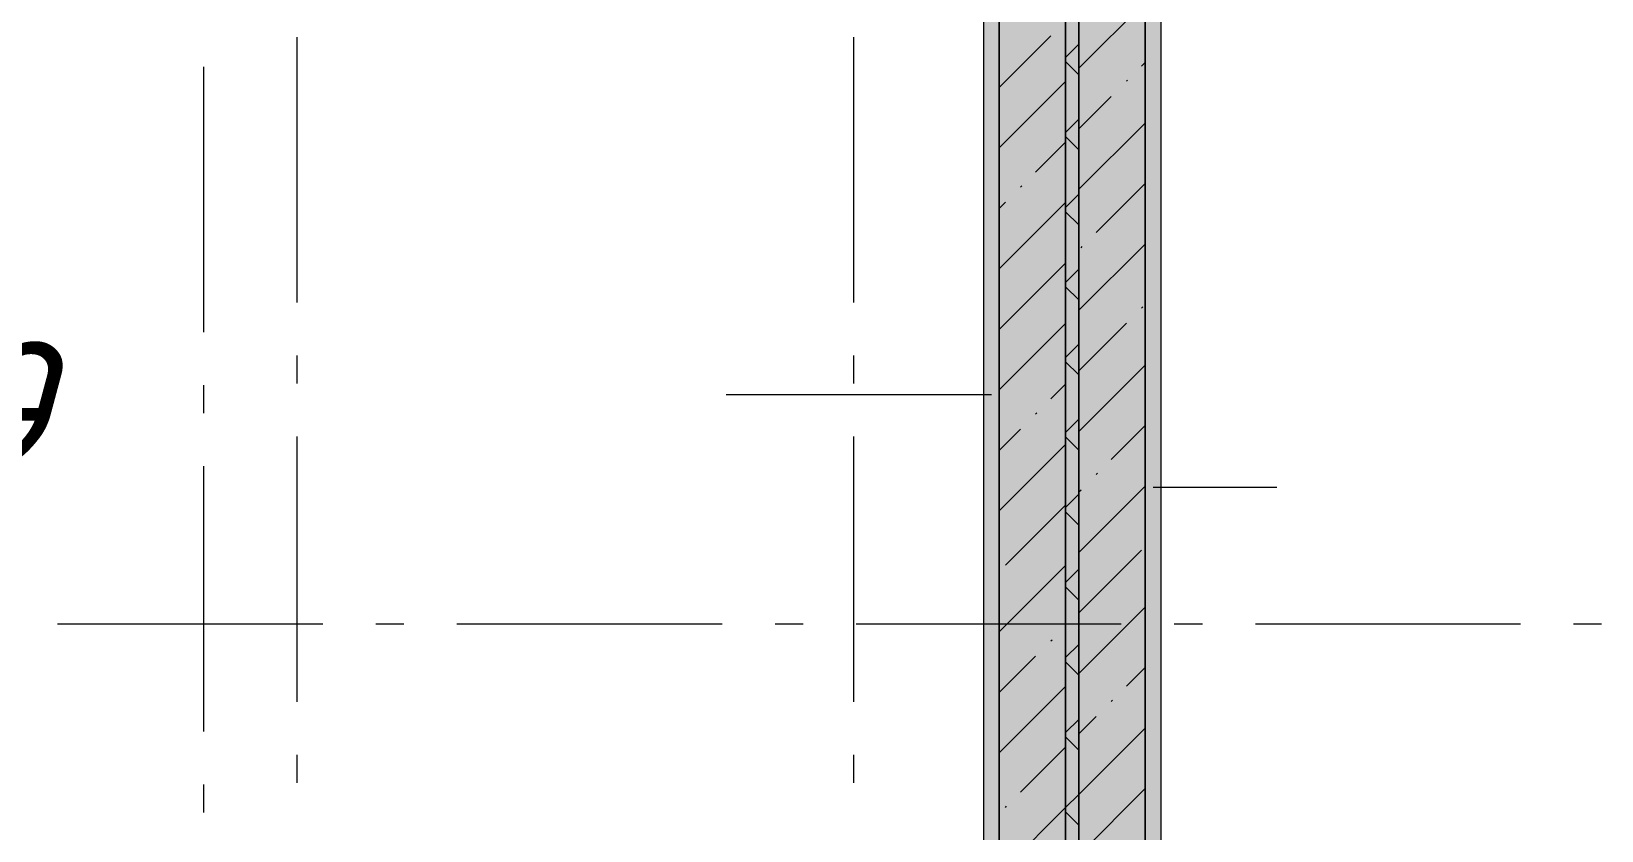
# Model space of a CAD drawing. Header units: millimetres. Extents: x -537608 to 253996, y -217170 to 186033.
# Drawn here: x -297827 to -291905, y -209028 to -206015 of the extents above; entities that cross this region are included whole.
import ezdxf

# ---------------------------------------------------------------- set-up
doc = ezdxf.new("R2010")
doc.units = ezdxf.units.MM
doc.layers.add('PDF _Геометрия', color=7, linetype='Continuous')
doc.layers.add('PDF _Текст', color=7, linetype='Continuous')
doc.layers.add('PDF _Сплошная заливка', color=7, linetype='Continuous', true_color=0xffffff)
doc.styles.add('PDF ISOCPEUR Italic', font='isocpeui.ttf')

msp = doc.modelspace()

# ---------------------------------------------------------------- hatches: boundary and pattern name
at = {"layer": 'PDF _Сплошная заливка', "transparency": 33554559}
for points in [[(-293926.1751, -211999.658), (-293876.1749, -211999.658), (-293876.1749, -203999.6527), (-293926.1751, -203999.6527), (-293926.1751, -211499.6558)], [(-294176.1762, -211499.6558), (-293926.1751, -211499.6558), (-293926.1751, -204499.6549), (-294176.1762, -204499.6549), (-294176.1762, -211040.3228)], [(-293626.176, -211499.6558), (-293626.176, -204499.6549), (-293876.1749, -204499.6549), (-293876.1749, -211499.6558), (-293674.5636, -211499.6558)]]:
    msp.add_hatch(color=256, dxfattribs=at).paths.add_polyline_path(points)

# ---------------------------------------------------------------- linework, layer by layer
at = {"layer": 'PDF _Геометрия', "lineweight": 9}
for p, q in [((-293926.1751, -211499.6558), (-293926.1751, -204499.6549)), ((-293926.1751, -204499.6549), (-293926.1751, -211499.6558)), ((-293876.1749, -204499.6549), (-293876.1749, -211499.6558)), ((-293876.1749, -211499.6558), (-293876.1749, -204499.6549)), ((-293626.176, -211439.6572), (-293626.176, -204559.6535)), ((-293626.176, -204559.6535), (-293626.176, -211439.6572)), ((-293566.1752, -211439.6572), (-293566.1752, -204559.6535)), ((-294236.1748, -204679.6549), (-294236.1748, -211439.6572)), ((-294176.1762, -204679.6549), (-294176.1762, -211499.6558)), ((-294176.1762, -211499.6558), (-294176.1762, -204679.6549)), ((-293876.1749, -206154.05), (-293626.176, -205904.0531)), ((-294176.1762, -206225.9543), (-293982.1713, -206031.9473)), ((-293926.1751, -206112.9457), (-293876.1749, -206062.9498)), ((-293876.1749, -206178.852), (-293926.1751, -206128.8518)), ((-293640.0238, -206145.9979), (-293626.176, -206132.1501)), ((-294176.1762, -206454.0513), (-293926.1751, -206204.0502)), ((-293697.0469, -206203.021), (-293692.3061, -206198.2803)), ((-293876.1749, -206382.1512), (-293754.0722, -206260.0485)), ((-293926.1751, -206395.7923), (-293876.1749, -206345.7921)), ((-293876.1749, -206610.2481), (-293626.176, -206360.247)), ((-294039.1945, -206545.1686), (-293926.1751, -206432.1514)), ((-293876.1749, -206461.6942), (-293926.1751, -206411.694)), ((-294096.2198, -206602.196), (-294091.479, -206597.4553)), ((-293811.0975, -206773.2698), (-293626.176, -206588.3482)), ((-294176.1762, -206682.1482), (-294153.2451, -206659.2192)), ((-294176.1762, -206910.2495), (-293926.1751, -206660.2483)), ((-293926.1751, -206678.6346), (-293876.1749, -206628.6343)), ((-293876.1749, -206744.5366), (-293926.1751, -206694.5363)), ((-293876.1749, -207066.4463), (-293626.176, -206816.4452)), ((-293868.1207, -206830.293), (-293863.3799, -206825.5522)), ((-294176.1762, -207138.3464), (-293926.1751, -206888.3453)), ((-293926.1751, -206961.4769), (-293876.1749, -206911.4767)), ((-293876.1749, -207027.3788), (-293926.1751, -206977.3786)), ((-293640.0238, -207058.39), (-293635.2808, -207053.6491)), ((-294176.1762, -207366.4476), (-293926.1751, -207116.4465)), ((-293876.1749, -207294.5432), (-293697.0469, -207115.4174)), ((-293926.1751, -207244.3191), (-293876.1749, -207194.3189)), ((-293876.1749, -207310.2211), (-293926.1751, -207260.2209)), ((-293876.1749, -207522.6445), (-293626.176, -207272.6434)), ((-294206.1755, -207385.6305), (-295206.1756, -207385.6305)), ((-293982.1713, -207400.5419), (-293926.1751, -207344.5435)), ((-294039.1945, -207457.565), (-294034.4537, -207452.8242)), ((-294176.1762, -207594.5446), (-294096.2198, -207514.5882)), ((-293926.1751, -207527.1614), (-293876.1749, -207477.1612)), ((-293754.0722, -207628.6388), (-293626.176, -207500.7404)), ((-294176.1762, -207822.6415), (-293926.1751, -207572.6447)), ((-293876.1749, -207593.0634), (-293926.1751, -207543.0631)), ((-293811.0975, -207685.662), (-293806.3546, -207680.9211)), ((-293876.1749, -207978.8384), (-293626.176, -207728.8416)), ((-293876.1749, -207750.7415), (-293868.1207, -207742.6894)), ((-293596.1745, -207733.3843), (-293130.0253, -207733.3843)), ((-294153.2451, -208027.8095), (-293926.1751, -207800.7417)), ((-293926.1751, -207810.0037), (-293876.1749, -207760.0035)), ((-293876.1749, -207875.9056), (-293926.1751, -207825.9054)), ((-293876.1749, -208206.9397), (-293640.0238, -207970.7864)), ((-294176.1762, -208278.8398), (-293926.1751, -208028.8387)), ((-293926.1751, -208092.846), (-293876.1749, -208042.8458)), ((-293876.1749, -208158.7479), (-293926.1751, -208108.7477)), ((-293876.1749, -208435.0366), (-293626.176, -208185.0355)), ((-293982.1713, -208312.9339), (-293977.4284, -208308.1931)), ((-293926.1751, -208375.6925), (-293876.1749, -208325.6923)), ((-294176.1762, -208506.941), (-294039.1945, -208369.9571)), ((-293876.1749, -208441.5945), (-293926.1751, -208391.5943)), ((-293697.0469, -208484.0077), (-293626.176, -208413.1367)), ((-294176.1762, -208735.0379), (-293926.1751, -208485.0368)), ((-293754.0722, -208541.0308), (-293749.3314, -208536.2901)), ((-293926.1751, -208658.5349), (-293876.1749, -208608.5346)), ((-293876.1749, -208663.1378), (-293811.0975, -208598.0583)), ((-293876.1749, -208724.4368), (-293926.1751, -208674.4366)), ((-293876.1749, -208891.2348), (-293626.176, -208641.2337)), ((-294096.2198, -208883.1827), (-293926.1751, -208713.1381)), ((-293868.1207, -209111.2797), (-293626.176, -208869.3349)), ((-294153.2451, -208940.2059), (-294148.5043, -208935.4651)), ((-293926.1751, -208941.3771), (-293876.1749, -208891.3769)), ((-294176.1762, -209191.2361), (-293926.1751, -208941.235)), ((-293876.1749, -209007.279), (-293926.1751, -208957.2788))]:
    msp.add_line(p, q, dxfattribs=at)
at = {"layer": 'PDF _Геометрия', "color": 253, "lineweight": 9, "true_color": 0xaaaaaa}
for p, q in [((-296826.175, -206036.7441), (-296826.175, -207036.7441)), ((-294726.1765, -206036.7441), (-294726.1765, -207036.7441)), ((-297176.1766, -207148.5686), (-297176.1766, -206148.5685)), ((-294176.1762, -207148.5686), (-294176.1762, -206148.5685)), ((-293626.176, -207148.5686), (-293626.176, -206148.5685)), ((-296826.175, -207236.745), (-296826.175, -207342.58)), ((-294726.1765, -207236.745), (-294726.1765, -207342.58)), ((-297176.1766, -207454.4044), (-297176.1766, -207348.5695)), ((-294176.1762, -207454.4044), (-294176.1762, -207348.5695)), ((-293626.176, -207454.4044), (-293626.176, -207348.5695)), ((-296826.175, -207542.5809), (-296826.175, -208542.581)), ((-294726.1765, -207542.5809), (-294726.1765, -208542.581)), ((-297176.1766, -208654.4012), (-297176.1766, -207654.401)), ((-294176.1762, -208654.4012), (-294176.1762, -207654.401)), ((-293626.176, -208654.4012), (-293626.176, -207654.401)), ((-296727.94, -208249.6543), (-297727.9402, -208249.6543)), ((-296422.1085, -208249.6543), (-296527.9391, -208249.6543)), ((-295222.1075, -208249.6543), (-296222.1076, -208249.6543)), ((-294916.2716, -208249.6543), (-295022.1066, -208249.6543)), ((-293716.2728, -208249.6543), (-294716.2729, -208249.6543)), ((-293410.4391, -208249.6543), (-293516.2719, -208249.6543)), ((-292210.4381, -208249.6543), (-293210.4382, -208249.6543)), ((-291904.6045, -208249.6543), (-292010.4372, -208249.6543)), ((-296826.175, -208742.5776), (-296826.175, -208848.4125)), ((-294726.1765, -208742.5776), (-294726.1765, -208848.4125)), ((-297176.1766, -208960.237), (-297176.1766, -208854.402)), ((-294176.1762, -208960.237), (-294176.1762, -208854.402)), ((-293626.176, -208960.237), (-293626.176, -208854.402))]:
    msp.add_line(p, q, dxfattribs=at)
at = {"layer": 'PDF _Сплошная заливка', "color": 11, "lineweight": 35, "true_color": 0xff7d7d, "transparency": 33554559}
msp.add_solid([(-293566.1752, -211439.6572), (-293566.1752, -204559.6535), (-293626.176, -211439.6572), (-293626.176, -204559.6535)], dxfattribs=at)
at = {"layer": 'PDF _Сплошная заливка', "color": 40, "lineweight": 35, "true_color": 0xfca910, "transparency": 33554559}
msp.add_solid([(-294176.1762, -211499.6558), (-294176.1762, -204679.6549), (-294236.1748, -211499.6558), (-294236.1748, -204679.6549)], dxfattribs=at)

# ---------------------------------------------------------------- texts
at = {"layer": 'PDF _Текст', "insert": (-299233.0019, -207432.8469), "char_height": 500, "attachment_point": 4, "style": 'PDF ISOCPEUR Italic'}
msp.add_mtext('1.059', dxfattribs=at)

doc.saveas('drawing.dxf')
